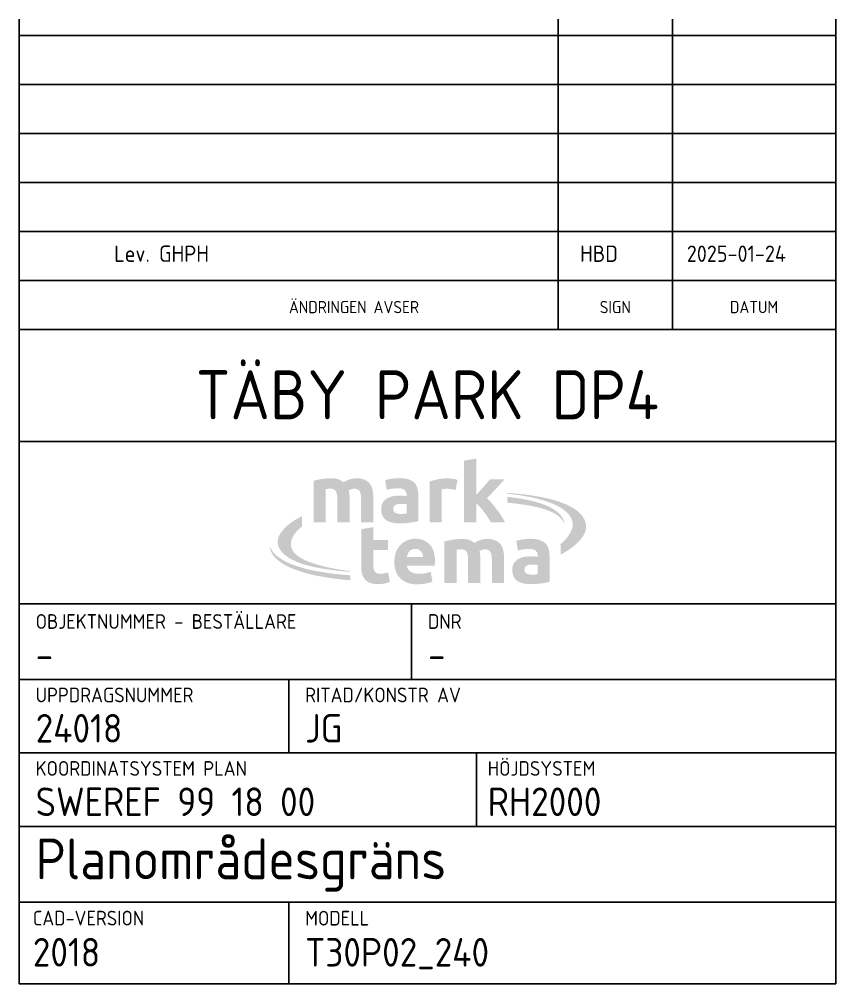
# Model space of a CAD drawing. Header units: metres. Extents: x 153913 to 155024, y 6591728 to 6592685.
# Drawn here: x 153913.3 to 154013.3, y 6592567.3 to 6592685.4 of the extents above; entities that cross this region are included whole.
import ezdxf
from ezdxf.enums import TextEntityAlignment as Align

# ---------------------------------------------------------------- set-up
doc = ezdxf.new("R2010")
doc.units = ezdxf.units.M
for name, color, linetype in [('P-------F2-', 3, 'Continuous'), ('P-------V2-', 3, 'Continuous'), ('P-------W--', 7, 'Continuous'), ('P-------W1-', 1, 'Continuous')]:
    doc.layers.add(name, color=color, linetype=linetype)
for name, color, linetype, true_color in [('T-------0112N', 7, 'Continuous', 0x5a5a5a), ('T-------011N', 7, 'Continuous', 0x0055a0), ('T-------01N', 7, 'Continuous', 0x3c3c3c)]:
    doc.layers.add(name, color=color, linetype=linetype, true_color=true_color)
doc.styles.add('ISOCP', font='isocp.shx')

# ---------------------------------------------------------------- blocks, each defined once
blk = doc.blocks.new('P2-P00-09.0-T-001')
at = {"layer": 'T-------0112N'}
h = blk.add_hatch(color=256, dxfattribs=at)
h.set_gradient(color1=(60, 60, 60), color2=(150, 150, 150), rotation=276, centered=1, name='INVCURVED')
h.paths.add_polyline_path([(-36.16, 58.84), (-36.42, 58.92), (-36.64, 58.99), (-36.89, 59.06), (-37.02, 59.09), (-37.12, 59.11), (-37.19, 59.13), (-37.3, 59.16), (-37.31, 59.16), (-37.33, 59.16), (-37.37, 59.17), (-37.62, 59.23), (-37.85, 59.28), (-38.11, 59.33), (-38.34, 59.37), (-38.68, 59.43), (-38.99, 59.48), (-39.23, 59.51), (-39.48, 59.55), (-39.59, 59.56), (-39.92, 59.61), (-40.24, 59.64), (-40.23, 58.93), (-40.03, 58.91), (-39.85, 58.89), (-39.37, 58.84), (-39.1, 58.8), (-38.87, 58.77), (-38.58, 58.73), (-38.26, 58.69), (-37.95, 58.64), (-37.65, 58.59), (-37.37, 58.54), (-37.04, 58.47), (-36.86, 58.43), (-36.57, 58.37), (-36.34, 58.31), (-36.01, 58.22), (-35.81, 58.17), (-35.61, 58.1), (-35.4, 58.03), (-35.18, 57.95), (-35.08, 57.91), (-34.94, 57.85), (-34.79, 57.79), (-34.65, 57.72), (-34.53, 57.65), (-34.45, 57.61), (-34.32, 57.54), (-34.14, 57.42), (-34.01, 57.32), (-33.92, 57.25), (-33.84, 57.18), (-33.76, 57.11), (-33.7, 57.04), (-33.6, 56.93), (-33.53, 56.84), (-33.46, 56.74), (-33.41, 56.66), (-33.36, 56.57), (-33.32, 56.48), (-33.29, 56.39), (-33.26, 56.31), (-33.23, 56.21), (-33.23, 56.23), (-33.23, 56.23), (-33.23, 56.25), (-33.23, 56.26), (-33.23, 56.27), (-33.23, 56.28), (-33.23, 56.29), (-33.24, 56.34), (-33.24, 56.35), (-33.24, 56.37), (-33.24, 56.37), (-33.24, 56.38), (-33.24, 56.39), (-33.25, 56.42), (-33.26, 56.48), (-33.27, 56.54), (-33.28, 56.59), (-33.3, 56.63), (-33.32, 56.7), (-33.33, 56.75), (-33.36, 56.81), (-33.38, 56.87), (-33.41, 56.94), (-33.45, 57.02), (-33.47, 57.05), (-33.52, 57.14), (-33.57, 57.22), (-33.63, 57.31), (-33.72, 57.42), (-33.81, 57.51), (-33.89, 57.6), (-34.03, 57.74), (-34.19, 57.87), (-34.34, 57.98), (-34.54, 58.11), (-34.71, 58.21), (-34.9, 58.32), (-35.08, 58.41), (-35.29, 58.51), (-35.6, 58.64), (-35.93, 58.76)])
h = blk.add_hatch(color=256, dxfattribs=at)
h.set_gradient(color1=(60, 60, 60), color2=(150, 150, 150), rotation=276, centered=1, name='INVCURVED')
h.paths.add_polyline_path([(-65.36, 56.02), (-65.37, 57.26, 0.05989), (-67.02, 56.24, 0.092442), (-68.12, 54.96, 0.284339), (-68.08, 53.22, 0.074302), (-67.5, 52.56, 0.053694), (-66.59, 51.95, 0.042244), (-65.32, 51.42, 0.026693), (-63.92, 51.05, 0.016498), (-62.01, 50.72, 0.017341), (-59.5, 50.46), (-59.49, 50.54, -0.009286), (-61.08, 50.78, -0.034702), (-64, 51.49, -0.062629), (-65.79, 52.32, -0.109247), (-66.48, 53.01, -0.242525), (-66.62, 54.44, -0.069852), (-66.22, 55.15, -0.06272)])
at = {"layer": 'T-------011N'}
h = blk.add_hatch(color=256, dxfattribs=at)
h.dxf.hatch_style = 1
h.paths.add_polyline_path([(-59.54, 59.39, 0.027093), (-59.58, 60.06, 0.046679), (-59.65, 60.42, -0.036817), (-59.48, 60.51, -0.036892), (-59.3, 60.58, -0.031841), (-59.13, 60.62, -0.031841), (-58.96, 60.64, -0.094757), (-58.6, 60.57, -0.153584), (-58.32, 60.33, -0.089897), (-58.16, 59.83, -0.023577), (-58.13, 59.31), (-58.13, 56.5), (-56.64, 56.5), (-56.64, 59.49, 0.022104), (-56.66, 60.06, 0.045137), (-56.78, 60.69, 0.085659), (-57.06, 61.24, 0.122013), (-57.61, 61.69, 0.081389), (-58.16, 61.87, 0.036523), (-58.75, 61.91, 0.042188), (-59.12, 61.88, 0.047857), (-59.71, 61.71, 0.066105), (-60.26, 61.42, 0.090536), (-61.04, 61.83, 0.063838), (-61.78, 61.91, 0.060684), (-63.95, 61.61), (-63.95, 56.5), (-62.45, 56.5), (-62.45, 60.59, -0.009838), (-62.16, 60.62, -0.024681), (-61.87, 60.64, -0.095247), (-61.51, 60.57, -0.170399), (-61.21, 60.3, -0.050003), (-61.15, 60.15, -0.055243), (-61.07, 59.79, -0.026867), (-61.04, 59.33), (-61.04, 56.5), (-59.54, 56.5)])
h.paths.add_polyline_path([(-56.62, 53.11), (-54.82, 53.11), (-54.82, 54.36), (-56.62, 54.36), (-56.62, 55.92), (-58.12, 55.68), (-58.12, 51.23, 0.073737), (-57.98, 50.12, 0.103461), (-57.69, 49.57, 0.131292), (-57.05, 49.11, 0.088314), (-56.15, 48.95, 0.048338), (-55.35, 49, 0.050439), (-54.61, 49.22), (-54.82, 50.38, -0.05879), (-55.58, 50.22, -0.060615), (-56, 50.23, -0.309762), (-56.53, 50.65, -0.09403), (-56.62, 51.25)])
h = blk.add_hatch(color=256, dxfattribs=at)
h.dxf.hatch_style = 1
h.paths.add_polyline_path([(-33.19, 58.78), (-33.33, 58.84), (-33.47, 58.89), (-33.63, 58.95), (-33.81, 59.02), (-33.92, 59.06), (-34.09, 59.11), (-34.2, 59.15), (-34.28, 59.17), (-34.37, 59.2), (-34.47, 59.23), (-34.67, 59.28), (-34.77, 59.31), (-34.96, 59.36), (-35.08, 59.39), (-35.27, 59.44), (-35.54, 59.5), (-35.75, 59.54), (-36, 59.6), (-36.23, 59.64), (-36.31, 59.65), (-36.39, 59.67), (-36.57, 59.7), (-36.85, 59.75), (-37.12, 59.79), (-37.36, 59.83), (-37.72, 59.88), (-38.04, 59.92), (-38.43, 59.96), (-38.7, 59.99), (-39, 60.02), (-39.48, 60.07), (-39.91, 60.1), (-40.27, 60.13), (-40.27, 60.03), (-40.07, 60.01), (-39.65, 59.96), (-39.48, 59.94), (-39.26, 59.91), (-39.11, 59.89), (-38.97, 59.87), (-38.82, 59.85), (-38.71, 59.84), (-38.62, 59.82), (-38.52, 59.81), (-38.44, 59.79), (-38.36, 59.78), (-38.25, 59.76), (-38.17, 59.75), (-38.1, 59.74), (-38.03, 59.72), (-37.95, 59.71), (-37.8, 59.68), (-37.72, 59.67), (-37.65, 59.65), (-37.6, 59.64), (-37.53, 59.63), (-37.47, 59.62), (-37.42, 59.61), (-37.32, 59.59), (-37.27, 59.58), (-37.22, 59.57), (-37.16, 59.55), (-37.1, 59.54), (-37.05, 59.53), (-37.02, 59.52), (-36.99, 59.52), (-36.96, 59.51), (-36.95, 59.51), (-36.94, 59.5), (-36.94, 59.5), (-36.93, 59.5), (-36.92, 59.5), (-36.91, 59.5), (-36.88, 59.49), (-36.84, 59.48), (-36.82, 59.48), (-36.81, 59.47), (-36.78, 59.47), (-36.75, 59.46), (-36.72, 59.45), (-36.7, 59.45), (-36.68, 59.44), (-36.62, 59.43), (-36.54, 59.41), (-36.48, 59.39), (-36.24, 59.33), (-36.03, 59.27), (-35.83, 59.21), (-35.63, 59.15), (-35.45, 59.09), (-35.29, 59.04), (-35.12, 58.98), (-34.93, 58.9), (-34.74, 58.83), (-34.49, 58.72), (-34.33, 58.65), (-34.12, 58.55), (-33.93, 58.45), (-33.75, 58.35), (-33.49, 58.18), (-33.36, 58.08), (-32.8, 58.61), (-32.93, 58.67)])
h = blk.add_hatch(color=256, dxfattribs=at)
h.dxf.hatch_style = 1
h.paths.add_polyline_path([(-30.88, 57.04), (-30.9, 57.08), (-30.91, 57.1), (-30.92, 57.12), (-30.93, 57.13), (-30.93, 57.14), (-30.95, 57.17), (-30.96, 57.19), (-30.98, 57.2), (-30.99, 57.22), (-31.01, 57.24), (-31.02, 57.27), (-31.03, 57.28), (-31.04, 57.29), (-31.07, 57.33), (-31.09, 57.35), (-31.1, 57.37), (-31.27, 57.57), (-31.41, 57.7), (-31.51, 57.79), (-31.63, 57.9), (-31.72, 57.96), (-31.92, 58.11), (-32.04, 58.19), (-32.15, 58.26), (-32.25, 58.32), (-32.38, 58.39), (-32.57, 58.5), (-32.71, 58.56), (-32.8, 58.61), (-33.36, 58.08), (-33.22, 57.98), (-33.05, 57.84), (-32.9, 57.71), (-32.76, 57.55), (-32.62, 57.39), (-32.54, 57.27), (-32.5, 57.2), (-32.47, 57.15), (-32.44, 57.11), (-32.42, 57.06), (-32.4, 57.01), (-32.37, 56.96), (-32.34, 56.89), (-32.32, 56.83), (-32.3, 56.79), (-32.28, 56.74), (-32.27, 56.68), (-32.25, 56.6), (-32.23, 56.54), (-32.22, 56.48), (-32.22, 56.45), (-32.21, 56.42), (-32.21, 56.4), (-32.21, 56.37), (-32.21, 56.34), (-32.2, 56.32), (-30.59, 56.19), (-30.59, 56.25), (-30.6, 56.31), (-30.61, 56.37), (-30.63, 56.43), (-30.64, 56.49), (-30.66, 56.54), (-30.68, 56.6), (-30.7, 56.68), (-30.73, 56.75), (-30.75, 56.81), (-30.78, 56.86), (-30.8, 56.91), (-30.83, 56.97), (-30.85, 57.01)])
h = blk.add_hatch(color=256, dxfattribs=at)
h.dxf.hatch_style = 1
h.paths.add_polyline_path([(-30.92, 54.87), (-30.88, 54.93), (-30.84, 55.01), (-30.8, 55.08), (-30.76, 55.16), (-30.74, 55.22), (-30.71, 55.3), (-30.68, 55.37), (-30.66, 55.45), (-30.64, 55.52), (-30.62, 55.59), (-30.61, 55.65), (-30.6, 55.71), (-30.59, 55.75), (-30.59, 55.79), (-30.58, 55.84), (-30.58, 55.89), (-30.58, 55.91), (-30.57, 55.94), (-30.57, 55.99), (-30.57, 56.01), (-30.58, 56.05), (-30.58, 56.09), (-30.58, 56.12), (-30.59, 56.19), (-32.2, 56.32), (-32.2, 56.25), (-32.21, 56.18), (-32.21, 56.11), (-32.22, 56.07), (-32.22, 56.06), (-32.22, 56.03), (-32.22, 56.01), (-32.23, 55.96), (-32.25, 55.9), (-32.26, 55.85), (-32.26, 55.84), (-32.27, 55.82), (-32.28, 55.76), (-32.3, 55.71), (-32.32, 55.65), (-32.34, 55.58), (-32.36, 55.54), (-32.37, 55.51), (-32.39, 55.48), (-32.4, 55.44), (-32.43, 55.38), (-32.45, 55.35), (-32.48, 55.29), (-32.71, 54.91), (-32.79, 54.81), (-32.88, 54.69), (-32.93, 54.62), (-32.98, 54.56), (-33.02, 54.52), (-33.05, 54.48), (-33.09, 54.44), (-33.14, 54.39), (-33.17, 54.36), (-33.19, 54.33), (-33.22, 54.3), (-33.26, 54.26), (-33.32, 54.21), (-33.35, 54.18), (-33.38, 54.15), (-33.41, 54.12), (-33.44, 54.09), (-33.46, 54.07), (-33.48, 54.05), (-33.53, 54.01), (-33.58, 53.96), (-33.65, 53.9), (-33.68, 53.88), (-33.71, 53.86), (-33.67, 52.58), (-33.59, 52.62), (-33.5, 52.67), (-33.38, 52.73), (-33.25, 52.81), (-33.14, 52.87), (-33.07, 52.91), (-32.96, 52.98), (-32.85, 53.05), (-32.72, 53.13), (-32.58, 53.24), (-32.39, 53.37), (-32.27, 53.47), (-32.14, 53.56), (-31.96, 53.71), (-31.81, 53.84), (-31.66, 53.97), (-31.55, 54.08), (-31.44, 54.19), (-31.36, 54.29), (-31.27, 54.39), (-31.18, 54.49), (-31.1, 54.6), (-31.01, 54.73), (-30.96, 54.8)])
h = blk.add_hatch(color=256, dxfattribs=at)
h.dxf.hatch_style = 1
h.paths.add_polyline_path([(-63.19, 50.47, -0.048494), (-66.18, 51.22, -0.085279), (-68.26, 52.26, -0.16342), (-69.27, 53.56, 0.137148), (-68.98, 52.6, 0.076526), (-68.38, 51.92, 0.080722), (-66.34, 50.78, 0.043366), (-63.31, 49.93, 0.027987), (-59.45, 49.42), (-59.45, 50.03, -0.027063)])
at = {"layer": 'T-------01N'}
h = blk.add_hatch(color=256, dxfattribs=at)
h.dxf.hatch_style = 1
h.paths.add_polyline_path([(-51.29, 60.86), (-51.47, 61.2), (-51.74, 61.48), (-52, 61.65), (-52.31, 61.78), (-52.81, 61.9), (-53.27, 61.93), (-53.75, 61.92), (-54.18, 61.88), (-54.54, 61.83), (-54.85, 61.77), (-55.18, 61.68), (-54.98, 60.47), (-54.74, 60.55), (-54.47, 60.61), (-54.34, 60.63), (-54.07, 60.66), (-53.89, 60.68), (-53.59, 60.69), (-53.34, 60.68), (-53.14, 60.64), (-53.05, 60.61), (-52.96, 60.58), (-52.85, 60.51), (-52.77, 60.45), (-52.7, 60.36), (-52.63, 60.24), (-52.59, 60.12), (-52.56, 60.03), (-52.55, 59.87), (-52.55, 59.7), (-52.76, 59.74), (-53, 59.77), (-53.26, 59.79), (-53.49, 59.79), (-53.65, 59.78), (-53.86, 59.77), (-54.06, 59.74), (-54.27, 59.71), (-54.46, 59.66), (-54.58, 59.62), (-54.68, 59.58), (-54.82, 59.51), (-54.98, 59.43), (-55.13, 59.32), (-55.26, 59.2), (-55.32, 59.14), (-55.39, 59.06), (-55.46, 58.94), (-55.52, 58.85), (-55.59, 58.67), (-55.66, 58.35), (-55.67, 58.08), (-55.64, 57.79), (-55.58, 57.49), (-55.42, 57.16), (-55.23, 56.93), (-55.02, 56.76), (-54.71, 56.6), (-54.33, 56.48), (-53.88, 56.41), (-53.52, 56.4), (-52.78, 56.41), (-52.32, 56.45), (-51.75, 56.53), (-51.11, 56.65), (-51.12, 60.01), (-51.18, 60.45)])
h.paths.add_polyline_path([(-52.55, 57.59), (-52.61, 57.58), (-52.68, 57.57), (-52.76, 57.56), (-52.82, 57.56), (-52.87, 57.56), (-52.97, 57.55), (-53.1, 57.55), (-53.2, 57.55), (-53.28, 57.55), (-53.33, 57.55), (-53.38, 57.55), (-53.49, 57.55), (-53.62, 57.57), (-53.73, 57.6), (-53.79, 57.62), (-53.85, 57.64), (-53.91, 57.67), (-53.99, 57.72), (-54.06, 57.79), (-54.11, 57.85), (-54.14, 57.92), (-54.16, 57.97), (-54.18, 58.06), (-54.18, 58.13), (-54.18, 58.19), (-54.18, 58.27), (-54.15, 58.36), (-54.12, 58.44), (-54.08, 58.5), (-54.03, 58.56), (-53.96, 58.62), (-53.88, 58.66), (-53.8, 58.7), (-53.73, 58.72), (-53.63, 58.75), (-53.53, 58.76), (-53.42, 58.77), (-53.32, 58.78), (-53.22, 58.78), (-53.15, 58.78), (-53.07, 58.78), (-52.97, 58.78), (-52.87, 58.77), (-52.82, 58.76), (-52.75, 58.76), (-52.64, 58.74), (-52.55, 58.72)], flags=16)
h.paths.add_polyline_path([(-48.25, 60.55), (-48.11, 60.58), (-47.99, 60.6), (-47.89, 60.61), (-47.76, 60.62), (-47.62, 60.63), (-47.47, 60.62), (-47.33, 60.61), (-47.15, 60.59), (-47.03, 60.57), (-46.89, 60.54), (-46.76, 60.51), (-46.69, 60.49), (-46.56, 60.46), (-46.31, 61.7), (-46.38, 61.73), (-46.44, 61.75), (-46.52, 61.77), (-46.6, 61.79), (-46.74, 61.81), (-46.82, 61.83), (-46.94, 61.85), (-47.05, 61.86), (-47.12, 61.87), (-47.29, 61.89), (-47.43, 61.9), (-47.58, 61.9), (-47.69, 61.9), (-47.8, 61.89), (-47.96, 61.89), (-48.04, 61.88), (-48.22, 61.87), (-48.38, 61.85), (-48.43, 61.84), (-48.51, 61.83), (-48.68, 61.8), (-48.9, 61.75), (-49.06, 61.71), (-49.18, 61.68), (-49.31, 61.65), (-49.48, 61.6), (-49.59, 61.56), (-49.67, 61.54), (-49.75, 61.51), (-49.75, 56.5), (-48.25, 56.5)])
h.paths.add_polyline_path([(-42.4, 59.18), (-42.71, 59.47), (-42.15, 60.05), (-41.55, 60.68), (-40.55, 61.79), (-42.34, 61.79), (-43.09, 60.91), (-44.01, 59.89), (-44.01, 64.31), (-44.76, 64.19), (-45.51, 64.07), (-45.51, 56.5), (-44.01, 56.5), (-44.01, 57.22), (-44.01, 58.06), (-44.01, 58.82), (-43.89, 58.72), (-43.74, 58.58), (-43.55, 58.38), (-43.25, 58.03), (-42.84, 57.48), (-42.65, 57.19), (-42.39, 56.79), (-42.21, 56.5), (-40.48, 56.5), (-40.64, 56.78), (-40.79, 57.04), (-41, 57.38), (-41.23, 57.71), (-41.65, 58.28), (-42.08, 58.82)])
h = blk.add_hatch(color=256, dxfattribs=at)
h.dxf.hatch_style = 1
h.paths.add_polyline_path([(-51.3, 48.93), (-51.38, 48.93), (-51.43, 48.93), (-51.53, 48.93), (-51.65, 48.94), (-51.88, 48.97), (-51.97, 48.98), (-52.02, 49), (-52.08, 49.01), (-52.17, 49.03), (-52.23, 49.05), (-52.32, 49.07), (-52.4, 49.1), (-52.44, 49.11), (-52.5, 49.14), (-52.57, 49.16), (-52.61, 49.18), (-52.64, 49.19), (-52.69, 49.22), (-52.74, 49.24), (-52.8, 49.28), (-52.85, 49.3), (-52.92, 49.34), (-53.02, 49.41), (-53.06, 49.44), (-53.13, 49.49), (-53.18, 49.53), (-53.18, 49.53), (-53.21, 49.55), (-53.24, 49.58), (-53.3, 49.63), (-53.33, 49.66), (-53.36, 49.7), (-53.41, 49.75), (-53.45, 49.79), (-53.5, 49.85), (-53.52, 49.88), (-53.57, 49.94), (-53.6, 49.98), (-53.61, 50), (-53.63, 50.03), (-53.66, 50.08), (-53.69, 50.12), (-53.73, 50.2), (-53.75, 50.24), (-53.79, 50.32), (-53.8, 50.34), (-53.8, 50.34), (-53.8, 50.34), (-53.8, 50.35), (-53.8, 50.35), (-53.82, 50.39), (-53.85, 50.47), (-53.86, 50.49), (-53.88, 50.55), (-53.91, 50.63), (-53.92, 50.67), (-53.94, 50.73), (-53.96, 50.81), (-53.98, 50.9), (-53.99, 50.96), (-54.01, 51.04), (-54.01, 51.08), (-54.02, 51.13), (-54.03, 51.2), (-54.04, 51.26), (-54.04, 51.33), (-54.05, 51.42), (-54.06, 51.51), (-54.06, 51.55), (-54.06, 51.63), (-54.06, 51.72), (-54.06, 51.77), (-54.06, 51.86), (-54.05, 51.93), (-54.04, 52.04), (-54.03, 52.13), (-54.02, 52.21), (-54.01, 52.28), (-54, 52.34), (-53.99, 52.41), (-53.98, 52.46), (-53.96, 52.54), (-53.95, 52.6), (-53.92, 52.67), (-53.9, 52.74), (-53.88, 52.82), (-53.85, 52.88), (-53.82, 52.96), (-53.76, 53.08), (-53.74, 53.14), (-53.71, 53.18), (-53.69, 53.22), (-53.65, 53.3), (-53.6, 53.37), (-53.57, 53.43), (-53.53, 53.48), (-53.51, 53.5), (-53.5, 53.53), (-53.47, 53.57), (-53.43, 53.61), (-53.36, 53.69), (-53.33, 53.73), (-53.27, 53.79), (-53.16, 53.89), (-53.03, 54), (-52.93, 54.07), (-52.82, 54.14), (-52.67, 54.22), (-52.52, 54.29), (-52.39, 54.35), (-52.33, 54.37), (-52.29, 54.38), (-52.23, 54.4), (-52.16, 54.42), (-52.1, 54.43), (-52.02, 54.45), (-51.97, 54.46), (-51.92, 54.47), (-51.88, 54.47), (-51.84, 54.48), (-51.78, 54.49), (-51.72, 54.49), (-51.64, 54.5), (-51.57, 54.5), (-51.49, 54.5), (-51.43, 54.5), (-51.37, 54.5), (-51.22, 54.49), (-51.06, 54.47), (-50.9, 54.44), (-50.76, 54.41), (-50.64, 54.37), (-50.55, 54.34), (-50.47, 54.31), (-50.41, 54.28), (-50.36, 54.26), (-50.31, 54.24), (-50.24, 54.2), (-50.16, 54.15), (-50.11, 54.12), (-50.06, 54.08), (-50, 54.04), (-49.94, 54), (-49.88, 53.95), (-49.76, 53.82), (-49.65, 53.71), (-49.55, 53.58), (-49.48, 53.46), (-49.41, 53.34), (-49.37, 53.25), (-49.32, 53.14), (-49.27, 53.01), (-49.24, 52.92), (-49.22, 52.86), (-49.21, 52.81), (-49.19, 52.73), (-49.17, 52.63), (-49.15, 52.56), (-49.14, 52.51), (-49.13, 52.44), (-49.12, 52.37), (-49.11, 52.24), (-49.1, 52.14), (-49.09, 52.04), (-49.09, 51.96), (-49.09, 51.88), (-49.09, 51.77), (-49.09, 51.68), (-49.09, 51.59), (-49.1, 51.45), (-49.11, 51.31), (-49.12, 51.24), (-49.12, 51.22), (-52.52, 51.22), (-52.51, 51.14), (-52.49, 51.03), (-52.47, 50.98), (-52.44, 50.9), (-52.4, 50.83), (-52.37, 50.77), (-52.33, 50.72), (-52.29, 50.66), (-52.23, 50.61), (-52.18, 50.56), (-52.11, 50.5), (-52.05, 50.45), (-51.99, 50.42), (-51.91, 50.38), (-51.85, 50.35), (-51.79, 50.33), (-51.74, 50.31), (-51.67, 50.29), (-51.61, 50.27), (-51.56, 50.26), (-51.52, 50.25), (-51.48, 50.25), (-51.43, 50.24), (-51.38, 50.23), (-51.35, 50.23), (-51.33, 50.23), (-51.31, 50.22), (-51.27, 50.22), (-51.25, 50.22), (-51.18, 50.22), (-51.17, 50.22), (-51.14, 50.21), (-51.12, 50.21), (-51.08, 50.21), (-51.02, 50.21), (-51, 50.21), (-50.98, 50.21), (-50.93, 50.22), (-50.89, 50.22), (-50.85, 50.22), (-50.82, 50.22), (-50.78, 50.22), (-50.75, 50.22), (-50.71, 50.23), (-50.64, 50.23), (-50.64, 50.23), (-50.61, 50.24), (-50.58, 50.24), (-50.55, 50.24), (-50.47, 50.25), (-50.38, 50.27), (-50.28, 50.28), (-50.19, 50.3), (-50.09, 50.32), (-50.02, 50.34), (-49.92, 50.36), (-49.86, 50.38), (-49.8, 50.4), (-49.73, 50.42), (-49.67, 50.45), (-49.63, 50.46), (-49.6, 50.47), (-49.4, 49.26), (-49.54, 49.2), (-49.63, 49.17), (-49.72, 49.14), (-49.83, 49.11), (-49.95, 49.08), (-50.05, 49.06), (-50.17, 49.03), (-50.26, 49.02), (-50.39, 49), (-50.54, 48.98), (-50.77, 48.95), (-50.9, 48.94), (-50.98, 48.93), (-51.11, 48.93), (-51.21, 48.93), (-51.24, 48.93)])
h.paths.add_polyline_path([(-52.52, 52.25), (-52.51, 52.3), (-52.5, 52.35), (-52.48, 52.42), (-52.46, 52.53), (-52.43, 52.62), (-52.4, 52.68), (-52.36, 52.76), (-52.33, 52.82), (-52.28, 52.89), (-52.23, 52.96), (-52.18, 53.01), (-52.11, 53.07), (-52.04, 53.12), (-51.97, 53.16), (-51.88, 53.2), (-51.79, 53.23), (-51.71, 53.24), (-51.6, 53.26), (-51.5, 53.26), (-51.4, 53.26), (-51.31, 53.25), (-51.22, 53.23), (-51.12, 53.2), (-51.03, 53.15), (-50.93, 53.08), (-50.82, 52.99), (-50.74, 52.9), (-50.67, 52.77), (-50.62, 52.65), (-50.58, 52.55), (-50.56, 52.43), (-50.55, 52.36), (-50.54, 52.25)], flags=16)
h = blk.add_hatch(color=256, dxfattribs=at)
h.dxf.hatch_style = 1
h.paths.add_polyline_path([(-46.43, 53.15), (-46.29, 53.17), (-46.08, 53.19), (-45.9, 53.2), (-45.75, 53.2), (-45.61, 53.18), (-45.49, 53.14), (-45.39, 53.09), (-45.3, 53.02), (-45.22, 52.93), (-45.17, 52.84), (-45.12, 52.72), (-45.09, 52.58), (-45.06, 52.44), (-45.04, 52.28), (-45.03, 52.11), (-45.03, 52.03), (-45.02, 51.91), (-45.02, 49.07), (-43.52, 49.07), (-43.53, 52.07), (-43.53, 52.23), (-43.54, 52.38), (-43.54, 52.48), (-43.55, 52.57), (-43.56, 52.64), (-43.57, 52.73), (-43.59, 52.81), (-43.61, 52.9), (-43.63, 52.99), (-43.55, 53.04), (-43.43, 53.09), (-43.31, 53.13), (-43.19, 53.17), (-43.05, 53.2), (-42.94, 53.2), (-42.8, 53.2), (-42.67, 53.17), (-42.55, 53.13), (-42.43, 53.05), (-42.35, 52.97), (-42.29, 52.88), (-42.23, 52.75), (-42.18, 52.6), (-42.16, 52.46), (-42.13, 52.26), (-42.12, 52.09), (-42.11, 51.87), (-42.11, 49.07), (-40.62, 49.07), (-40.62, 51.38), (-40.62, 51.97), (-40.62, 52.24), (-40.63, 52.45), (-40.64, 52.62), (-40.65, 52.68), (-40.65, 52.71), (-40.67, 52.81), (-40.68, 52.89), (-40.7, 52.99), (-40.71, 53.06), (-40.72, 53.1), (-40.74, 53.19), (-40.76, 53.24), (-40.78, 53.31), (-40.81, 53.39), (-40.83, 53.44), (-40.85, 53.49), (-40.89, 53.57), (-40.92, 53.63), (-41, 53.75), (-41.06, 53.83), (-41.11, 53.9), (-41.19, 53.97), (-41.25, 54.03), (-41.31, 54.08), (-41.4, 54.15), (-41.5, 54.21), (-41.61, 54.26), (-41.73, 54.32), (-41.82, 54.36), (-41.95, 54.39), (-42.09, 54.42), (-42.23, 54.45), (-42.34, 54.46), (-42.42, 54.47), (-42.54, 54.48), (-42.71, 54.48), (-42.75, 54.48), (-42.79, 54.48), (-42.82, 54.48), (-42.87, 54.47), (-42.9, 54.47), (-42.94, 54.47), (-42.99, 54.46), (-43.04, 54.46), (-43.06, 54.45), (-43.12, 54.44), (-43.13, 54.44), (-43.16, 54.44), (-43.17, 54.43), (-43.18, 54.43), (-43.19, 54.43), (-43.22, 54.42), (-43.25, 54.42), (-43.28, 54.41), (-43.32, 54.4), (-43.38, 54.38), (-43.41, 54.37), (-43.45, 54.36), (-43.51, 54.34), (-43.54, 54.33), (-43.57, 54.32), (-43.6, 54.31), (-43.65, 54.3), (-43.67, 54.29), (-43.7, 54.28), (-43.74, 54.26), (-43.79, 54.24), (-43.84, 54.22), (-43.89, 54.19), (-43.95, 54.16), (-44, 54.14), (-44.04, 54.11), (-44.07, 54.1), (-44.1, 54.08), (-44.13, 54.06), (-44.14, 54.06), (-44.15, 54.05), (-44.16, 54.04), (-44.17, 54.03), (-44.18, 54.02), (-44.2, 54.01), (-44.22, 54), (-44.24, 53.99), (-44.26, 54.01), (-44.29, 54.03), (-44.32, 54.05), (-44.35, 54.08), (-44.43, 54.13), (-44.47, 54.15), (-44.49, 54.17), (-44.53, 54.19), (-44.57, 54.21), (-44.59, 54.23), (-44.63, 54.24), (-44.66, 54.26), (-44.68, 54.27), (-44.75, 54.3), (-44.8, 54.32), (-44.86, 54.35), (-44.92, 54.37), (-44.96, 54.38), (-45.02, 54.4), (-45.05, 54.41), (-45.09, 54.41), (-45.13, 54.42), (-45.16, 54.43), (-45.2, 54.44), (-45.24, 54.44), (-45.3, 54.45), (-45.36, 54.46), (-45.41, 54.46), (-45.46, 54.47), (-45.54, 54.47), (-45.67, 54.48), (-45.83, 54.48), (-46, 54.48), (-46.21, 54.46), (-46.4, 54.45), (-46.63, 54.43), (-46.81, 54.4), (-46.99, 54.38), (-47.23, 54.33), (-47.46, 54.29), (-47.7, 54.24), (-47.93, 54.18), (-47.93, 49.07), (-46.43, 49.07)])
h = blk.add_hatch(color=256, dxfattribs=at)
h.dxf.hatch_style = 1
h.paths.add_polyline_path([(-35.35, 53.68), (-35.4, 53.75), (-35.44, 53.8), (-35.48, 53.85), (-35.52, 53.9), (-35.56, 53.94), (-35.6, 53.98), (-35.63, 54), (-35.66, 54.03), (-35.72, 54.08), (-35.77, 54.11), (-35.84, 54.16), (-35.92, 54.21), (-36.02, 54.26), (-36.1, 54.29), (-36.22, 54.34), (-36.36, 54.38), (-36.54, 54.43), (-36.69, 54.45), (-36.87, 54.48), (-37.06, 54.49), (-37.24, 54.5), (-37.49, 54.5), (-37.87, 54.47), (-38.12, 54.44), (-38.36, 54.41), (-38.74, 54.34), (-39.12, 54.25), (-38.93, 53.04), (-38.84, 53.07), (-38.73, 53.1), (-38.61, 53.14), (-38.47, 53.16), (-38.35, 53.19), (-38.22, 53.21), (-38.08, 53.22), (-37.95, 53.24), (-37.81, 53.24), (-37.67, 53.25), (-37.53, 53.25), (-37.38, 53.25), (-37.23, 53.24), (-37.1, 53.21), (-36.95, 53.17), (-36.81, 53.09), (-36.72, 53.02), (-36.64, 52.93), (-36.57, 52.81), (-36.53, 52.69), (-36.5, 52.57), (-36.49, 52.45), (-36.49, 52.27), (-36.51, 52.27), (-36.55, 52.28), (-36.6, 52.29), (-36.66, 52.3), (-36.71, 52.31), (-36.78, 52.32), (-36.83, 52.33), (-36.91, 52.34), (-37.01, 52.35), (-37.1, 52.35), (-37.21, 52.35), (-37.33, 52.36), (-37.45, 52.36), (-37.55, 52.35), (-37.75, 52.34), (-37.91, 52.32), (-38.06, 52.3), (-38.17, 52.28), (-38.32, 52.25), (-38.46, 52.2), (-38.58, 52.16), (-38.69, 52.12), (-38.79, 52.07), (-38.88, 52.02), (-38.97, 51.97), (-39.04, 51.91), (-39.13, 51.84), (-39.23, 51.74), (-39.31, 51.65), (-39.36, 51.58), (-39.41, 51.5), (-39.45, 51.43), (-39.48, 51.36), (-39.51, 51.3), (-39.54, 51.21), (-39.56, 51.14), (-39.58, 51.06), (-39.59, 50.98), (-39.6, 50.88), (-39.61, 50.79), (-39.61, 50.71), (-39.61, 50.56), (-39.6, 50.48), (-39.59, 50.4), (-39.58, 50.33), (-39.57, 50.25), (-39.55, 50.16), (-39.53, 50.09), (-39.5, 49.99), (-39.45, 49.88), (-39.39, 49.77), (-39.28, 49.61), (-39.15, 49.47), (-39.01, 49.35), (-38.82, 49.24), (-38.69, 49.18), (-38.48, 49.1), (-38.24, 49.04), (-38.04, 49), (-37.72, 48.97), (-37.44, 48.96), (-37.12, 48.96), (-36.85, 48.96), (-36.48, 48.99), (-36.17, 49.02), (-35.88, 49.06), (-35.42, 49.14), (-35.05, 49.22), (-35.05, 52.39), (-35.06, 52.54), (-35.07, 52.72), (-35.1, 52.96), (-35.15, 53.18), (-35.18, 53.29), (-35.21, 53.37), (-35.25, 53.48), (-35.3, 53.57)])
h.paths.add_polyline_path([(-36.81, 51.33), (-36.58, 51.3), (-36.49, 51.29), (-36.49, 50.15), (-36.65, 50.13), (-36.84, 50.12), (-37.04, 50.11), (-37.31, 50.11), (-37.49, 50.13), (-37.56, 50.14), (-37.66, 50.16), (-37.8, 50.2), (-37.88, 50.24), (-37.98, 50.32), (-38.06, 50.43), (-38.09, 50.51), (-38.12, 50.63), (-38.12, 50.72), (-38.11, 50.85), (-38.06, 51), (-37.97, 51.12), (-37.88, 51.19), (-37.77, 51.25), (-37.62, 51.3), (-37.47, 51.33), (-37.23, 51.35), (-37.04, 51.35)], flags=16)
h = blk.add_hatch(color=256, dxfattribs=at)
h.dxf.hatch_style = 1
h.paths.add_polyline_path([(-49.09, 51.88), (-49.09, 51.96), (-49.09, 52.04), (-49.1, 52.14), (-49.11, 52.19), (-50.54, 52.25), (-52.52, 52.25), (-52.52, 51.22), (-49.12, 51.22), (-49.11, 51.31), (-49.1, 51.45), (-49.09, 51.59), (-49.09, 51.68), (-49.09, 51.77)])
at = {"layer": 'P-------F2-'}
for p, q in [((-100, 112.13), (-100, 118.13)), ((-34, 112.13), (-34, 118.13)), ((-20, 112.13), (-20, 118.13)), ((0, 112.13), (0, 118.13)), ((-100, 116.13), (0, 116.13)), ((-100, 106.13), (-100, 112.13)), ((-34, 106.13), (-34, 112.13)), ((-20, 106.13), (-20, 112.13)), ((0, 106.13), (0, 112.13)), ((-100, 110.13), (0, 110.13)), ((-100, 100.13), (-100, 106.13)), ((-34, 100.13), (-34, 106.13)), ((-20, 100.13), (-20, 106.13)), ((0, 100.13), (0, 106.13)), ((-100, 104.13), (0, 104.13)), ((-100, 94.13), (-100, 100.13)), ((-34, 94.13), (-34, 100.13)), ((-20, 94.13), (-20, 100.13)), ((0, 94.13), (0, 100.13)), ((-100, 98.13), (0, 98.13)), ((-100, 88.13), (-100, 94.13)), ((-34, 88.13), (-34, 94.13)), ((-20, 88.13), (-20, 94.13)), ((0, 88.13), (0, 94.13)), ((-100, 92.13), (0, 92.13)), ((-100, 0), (-100, 88.13)), ((-34, 80.13), (-34, 88.13)), ((-20, 80.13), (-20, 88.13)), ((0, 0), (0, 88.13)), ((-100, 86.13), (0, 86.13)), ((-100, 80.13), (0, 80.13)), ((-100, 66.41), (0, 66.41)), ((-100, 46.53), (0, 46.53)), ((-51.95, 37.28), (-51.95, 46.53)), ((-100, 37.28), (0, 37.28)), ((-67, 28.28), (-67, 37.28)), ((-100, 28.28), (0, 28.28)), ((-44.01, 19.28), (-44.01, 28.28)), ((-100, 19.28), (0, 19.28)), ((-100, 10.01), (0, 10.01)), ((-67, 0), (-67, 10.01)), ((-100, 0), (0, 0))]:
    blk.add_line(p, q, dxfattribs=at)
at = {"layer": 'P-------V2-', "style": 'ISOCP'}
for tag, p in [('ÄNDRING_E', (-88.38, 112.29)), ('SIGN_E', (-31.31, 112.29)), ('DATUM_E', (-18.24, 112.29)), ('ÄNDRING_D', (-88.38, 106.71)), ('SIGN_D', (-31.31, 106.71)), ('DATUM_D', (-18.24, 106.71)), ('ÄNDRING_C', (-88.38, 100.35)), ('SIGN_C', (-31.31, 100.35)), ('DATUM_C', (-18.24, 100.35)), ('ÄNDRING_B', (-88.38, 94.38)), ('SIGN_B', (-31.31, 94.38)), ('DATUM_B', (-18.24, 94.38)), ('ÄNDRING_A', (-88.38, 88.41)), ('SIGN_A', (-31.31, 88.41)), ('DATUM_A', (-18.24, 88.41))]:
    blk.add_attdef(tag, p, '', height=2, dxfattribs=at)
at = {"layer": 'P-------V2-', "style": 'ISOCP', "flags": 8}
for tag, p, height in [('PROJEKTID', (-97.99, 38.53), 3.5), ('DIARIENR', (-49.94, 38.53), 3.5), ('UPPDRAG_NR', (-97.99, 29.53), 3.5), ('RITAD_KONSTR', (-64.99, 29.53), 3.5), ('HÖJDSYSTEM', (-42.62, 20.53), 3.5), ('KOORDINATSYSTEM', (-97.99, 20.53), 3.5), ('RAD1', (-97.99, 12.78), 5), ('CAD_VERSION', (-98.34, 2.1), 3.5), ('MODELLNAMN', (-64.99, 2.1), 3.5)]:
    blk.add_attdef(tag, p, '', height=height, dxfattribs=at)
at = {"layer": 'P-------W--', "style": 'ISOCP', "flags": 8}
blk.add_attdef('PROJEKTPLATS', text='', height=6, dxfattribs=at).set_placement((-50.02, 72.81), align=Align.MIDDLE)
at = {"layer": 'P-------W1-', "style": 'ISOCP'}
for s, p in [('ÄNDRINGEN AVSER', (-59, 82.13)), ('SIGN', (-27, 82.13)), ('DATUM', (-10, 82.13))]:
    blk.add_text(s, height=1.5, dxfattribs=at).set_placement(p, align=Align.CENTER)
for s, p in [('OBJEKTNUMMER - BESTÄLLARE', (-97.99, 43.47)), ('DNR', (-49.94, 43.47)), ('UPPDRAGSNUMMER', (-97.99, 34.47)), ('RITAD/KONSTR AV', (-64.99, 34.47)), ('KOORDINATSYSTEM PLAN', (-97.99, 25.47)), ('HÖJDSYSTEM ', (-42.62, 25.47)), ('CAD-VERSION', (-98.34, 7.14)), ('MODELL', (-64.99, 7.13))]:
    blk.add_text(s, height=1.8, dxfattribs=at).set_placement(p)

msp = doc.modelspace()

# ---------------------------------------------------------------- block references
ref = msp.add_blockref('P2-P00-09.0-T-001', (154013.33, 6592567.31))
ref.add_attrib('DIARIENR', '-', (153963.39, 6592605.85), dxfattribs={"layer": 'P-------V2-', "height": 3.5, "style": 'ISOCP'})
ref.add_attrib('DATUM_A', '2025-01-24', (153995.09, 6592655.73), dxfattribs={"layer": 'P-------V2-', "height": 2, "style": 'ISOCP'})
ref.add_attrib('SIGN_A', 'HBD', (153982.02, 6592655.73), dxfattribs={"layer": 'P-------V2-', "height": 2, "style": 'ISOCP'})
ref.add_attrib('ÄNDRING_A', 'Lev. GHPH', (153924.96, 6592655.73), dxfattribs={"layer": 'P-------V2-', "height": 2, "style": 'ISOCP'})
ref.add_attrib('MODELLNAMN', 'T30P02_240', (153948.34, 6592569.41), dxfattribs={"layer": 'P-------V2-', "height": 3.5, "style": 'ISOCP'})
ref.add_attrib('CAD_VERSION', '2018', (153914.99, 6592569.42), dxfattribs={"layer": 'P-------V2-', "height": 3.5, "style": 'ISOCP'})
ref.add_attrib('RAD1', 'Planområdesgräns', (153915.34, 6592580.1), dxfattribs={"layer": 'P-------V2-', "height": 5, "style": 'ISOCP'})
ref.add_attrib('HÖJDSYSTEM', 'RH2000', (153970.71, 6592587.85), dxfattribs={"layer": 'P-------V2-', "height": 3.5, "style": 'ISOCP'})
ref.add_attrib('KOORDINATSYSTEM', 'SWEREF 99 18 00', (153915.34, 6592587.85), dxfattribs={"layer": 'P-------V2-', "height": 3.5, "style": 'ISOCP'})
ref.add_attrib('RITAD_KONSTR', 'JG', (153948.34, 6592596.85), dxfattribs={"layer": 'P-------V2-', "height": 3.5, "style": 'ISOCP'})
ref.add_attrib('UPPDRAG_NR', '24018', (153915.34, 6592596.85), dxfattribs={"layer": 'P-------V2-', "height": 3.5, "style": 'ISOCP'})
ref.add_attrib('PROJEKTID', '-', (153915.34, 6592605.85), dxfattribs={"layer": 'P-------V2-', "height": 3.5, "style": 'ISOCP'})
ref.add_attrib('PROJEKTPLATS', 'TÄBY PARK DP4', dxfattribs={"layer": 'P-------W--', "height": 6, "style": 'ISOCP'}).set_placement((153963.31, 6592640.12), align=Align.MIDDLE)

doc.saveas('drawing.dxf')
